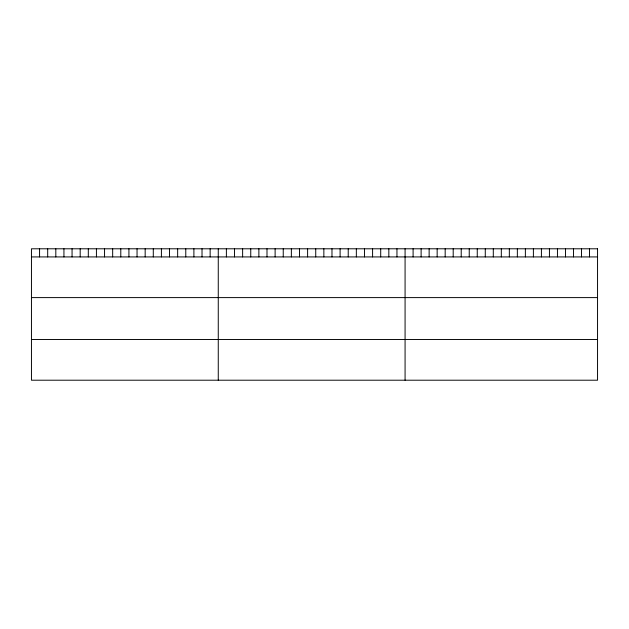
<?xml version="1.0" encoding="UTF-8"?>
<svg xmlns="http://www.w3.org/2000/svg" width="629" height="629" viewBox="0 0 629 629"><rect width="100%" height="100%" fill="white"/><g stroke="black" fill="none" stroke-linecap="round" stroke-linejoin="round"><path stroke-width="0.94" d="M31.45 256.923L597.55 256.923M31.45 297.603L597.55 297.603M31.45 339.526L597.55 339.526M589.53 248.793L589.53 256.923M581.51 248.793L581.51 256.923M573.491 248.793L573.491 256.923M565.471 248.793L565.471 256.923M557.451 248.793L557.451 256.923M549.431 248.793L549.431 256.923M541.412 248.793L541.412 256.923M533.392 248.793L533.392 256.923M525.372 248.793L525.372 256.923M517.352 248.793L517.352 256.923M509.333 248.793L509.333 256.923M501.313 248.793L501.313 256.923M493.293 248.793L493.293 256.923M485.274 248.793L485.274 256.923M477.254 248.793L477.254 256.923M469.234 248.793L469.234 256.923M461.214 248.793L461.214 256.923M453.195 248.793L453.195 256.923M445.175 248.793L445.175 256.923M437.155 248.793L437.155 256.923M429.135 248.793L429.135 256.923M421.115 248.793L421.115 256.923M413.096 248.793L413.096 256.923M405.076 248.793L405.076 380.207M396.954 248.793L396.954 256.923M388.832 248.793L388.832 256.923M380.71 248.793L380.71 256.923M372.588 248.793L372.588 256.923M364.466 248.793L364.466 256.923M356.344 248.793L356.344 256.923M348.222 248.793L348.222 256.923M340.1 248.793L340.1 256.923M331.978 248.793L331.978 256.923M323.856 248.793L323.856 256.923M315.734 248.793L315.734 256.923M307.605 248.793L307.605 256.923M299.483 248.793L299.483 256.923M291.361 248.793L291.361 256.923M283.239 248.793L283.239 256.923M275.117 248.793L275.117 256.923M266.995 248.793L266.995 256.923M258.873 248.793L258.873 256.923M250.751 248.793L250.751 256.923M242.629 248.793L242.629 256.923M234.507 248.793L234.507 256.923M226.385 248.793L226.385 256.923M218.263 248.793L218.263 380.207M210.141 248.793L210.141 256.923M202.019 248.793L202.019 256.923M193.897 248.793L193.897 256.923M185.775 248.793L185.775 256.923M177.653 248.793L177.653 256.923M169.531 248.793L169.531 256.923M161.409 248.793L161.409 256.923M153.287 248.793L153.287 256.923M145.165 248.793L145.165 256.923M137.043 248.793L137.043 256.923M128.921 248.793L128.921 256.923M120.792 248.793L120.792 256.923M112.67 248.793L112.67 256.923M104.548 248.793L104.548 256.923M96.426 248.793L96.426 256.923M88.304 248.793L88.304 256.923M80.182 248.793L80.182 256.923M72.06 248.793L72.06 256.923M63.938 248.793L63.938 256.923M55.816 248.793L55.816 256.923M47.694 248.793L47.694 256.923M39.572 248.793L39.572 256.923M597.55 248.793L31.45 248.793L31.45 380.207L597.55 380.207L597.55 248.793"/></g></svg>
